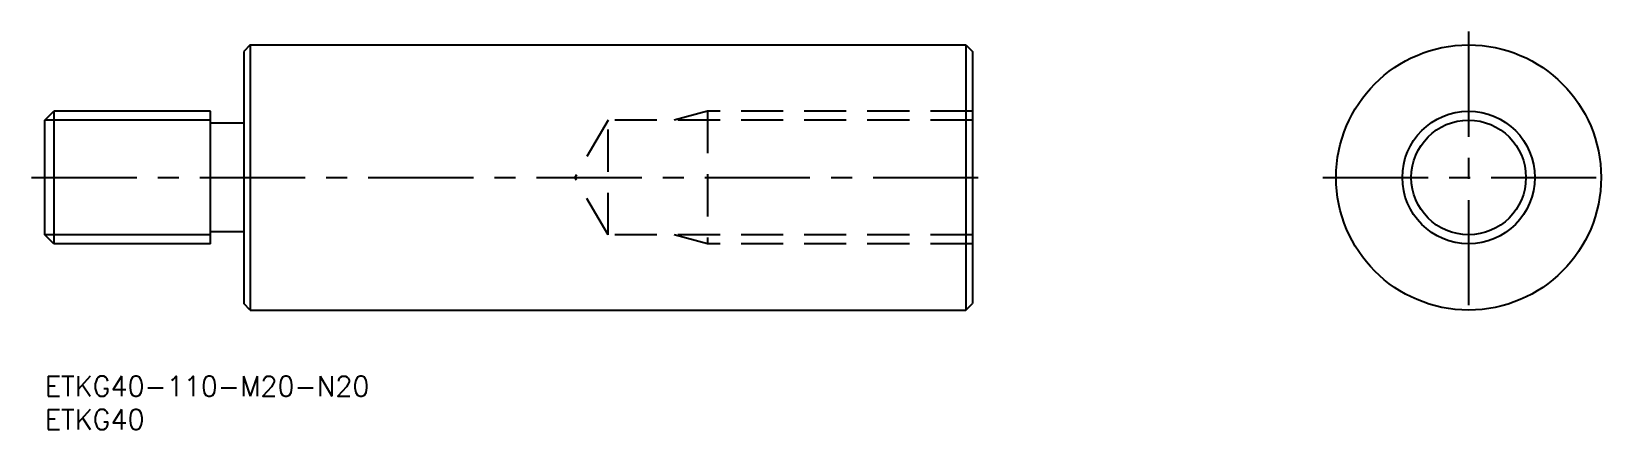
# Model space of a CAD drawing. Extents: x -2 to 237, y -8 to 52.
import ezdxf

# ---------------------------------------------------------------- set-up
doc = ezdxf.new("R2010")
doc.units = 0
doc.header["$LTSCALE"] = 0.5
doc.linetypes.add('CENTER', pattern=[50.8, 31.75, -6.35, 6.35, -6.35])
doc.linetypes.add('DASHED', pattern=[19.05, 12.7, -6.35])
for name, color, linetype in [('MSM_CENTER', 1, 'CENTER'), ('MSM_CONTINUOUS', 7, 'CONTINUOUS'), ('MSM_DASHED', 4, 'DASHED'), ('MSM_NARROW', 5, 'CONTINUOUS'), ('MSM_PART_NUMBER', 7, 'CONTINUOUS')]:
    doc.layers.add(name, color=color, linetype=linetype)
doc.styles.get("Standard").update_dxf_attribs({"font": 'txt.shx', "height": 3, "bigfont": 'bigfont.shx'})

# ---------------------------------------------------------------- blocks, each defined once
blk = doc.blocks.new('*U4')
at = {"layer": 'MSM_PART_NUMBER'}
blk.add_text('ETKG40-110-M20-N20', height=3, dxfattribs=at).set_placement((0, -3))
blk = doc.blocks.new('*U5')
at = {"layer": 'MSM_PART_NUMBER'}
blk.add_text('ETKG40', height=3, dxfattribs=at).set_placement((0, -8))

msp = doc.modelspace()

# ---------------------------------------------------------------- linework, layer by layer
at = {"layer": 'MSM_CENTER'}
for p, q in [((214.88, 52), (214.88, 8)), ((-2, 30), (142, 30)), ((192.88, 30), (236.88, 30))]:
    msp.add_line(p, q, dxfattribs=at)
at = {"layer": 'MSM_CONTINUOUS'}
for p, q in [((31, 50), (30, 49)), ((30, 49), (30, 11)), ((31, 50), (139, 50)), ((31, 50), (31, 10)), ((139, 50), (139, 10)), ((139, 50), (140, 49)), ((140, 49), (140, 11)), ((0, 38.65), (1.35, 40)), ((0, 21.35), (0, 38.65)), ((25, 40), (1.35, 40)), ((1.35, 40), (1.35, 20)), ((25, 20), (25, 40)), ((30, 38.2), (25, 38.2)), ((30, 21.8), (25, 21.8)), ((1.35, 20), (0, 21.35)), ((25, 20), (1.35, 20)), ((31, 10), (30, 11)), ((31, 10), (139, 10)), ((139, 10), (140, 11))]:
    msp.add_line(p, q, dxfattribs=at)
for radius in [20, 8.65]:
    msp.add_circle((214.88, 30), radius, dxfattribs=at)
at = {"layer": 'MSM_DASHED'}
for p, q in [((84.99, 38.65), (80, 30)), ((140, 38.65), (84.99, 38.65)), ((84.99, 21.35), (84.99, 38.65)), ((100, 40), (95, 38.65)), ((140, 40), (100, 40)), ((100, 40), (100, 20)), ((84.99, 21.35), (80, 30)), ((140, 21.35), (84.99, 21.35)), ((100, 20), (95, 21.35)), ((140, 20), (100, 20))]:
    msp.add_line(p, q, dxfattribs=at)
at = {"layer": 'MSM_NARROW'}
for p, q in [((25, 38.65), (0, 38.65)), ((25, 21.35), (0, 21.35))]:
    msp.add_line(p, q, dxfattribs=at)
msp.add_circle((214.88, 30), 10, dxfattribs=at)

# ---------------------------------------------------------------- block references
at = {"layer": 'MSM_CONTINUOUS'}
for name in ['*U4', '*U5']:
    msp.add_blockref(name, (0, 0), dxfattribs=at)

doc.saveas('drawing.dxf')
